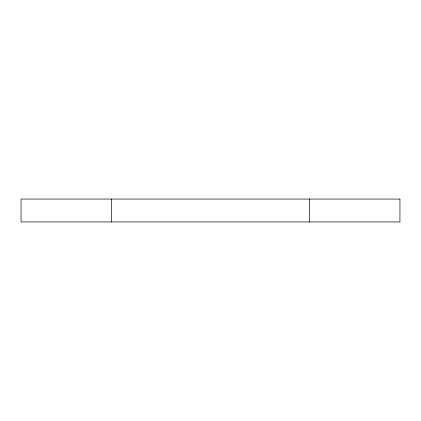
<?xml version="1.0" encoding="UTF-8"?>
<svg xmlns="http://www.w3.org/2000/svg" width="421" height="421" viewBox="0 0 421 421"><rect width="100%" height="100%" fill="white"/><g stroke="black" fill="none" stroke-linecap="round" stroke-linejoin="round"><path stroke-width="0.63" d="M309.677 199.059L309.677 221.941M111.323 199.059L111.323 221.941M399.95 199.059L21.05 199.059L21.05 221.941L399.95 221.941L399.95 199.059"/></g></svg>
